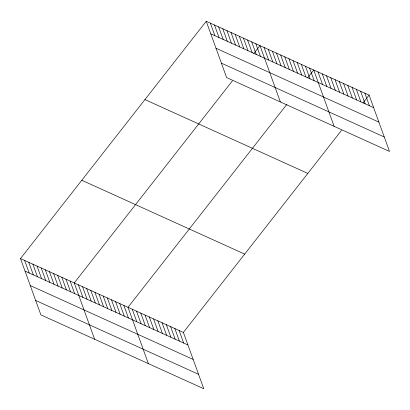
<?xml version="1.0" encoding="UTF-8"?>
<svg xmlns="http://www.w3.org/2000/svg" width="410" height="410" viewBox="0 0 410 410"><rect width="100%" height="100%" fill="white"/><g stroke="black" fill="none" stroke-linecap="round" stroke-linejoin="round"><path stroke-width="0.61" d="M20.5 258.566L183.383 332.418L203.77 388.736L40.887 314.885L20.5 258.566L206.23 21.264L369.113 95.115L389.5 151.434L226.617 77.582L206.23 21.264M232.398 80.873L74.251 282.936L94.638 339.26M253.851 53.464L259.981 45.633L280.368 101.952M286.918 104.263L128.002 307.31L148.389 363.629M307.603 77.833L313.732 70.002L334.119 126.326M183.383 332.418L341.53 130.354M362.983 102.946L369.113 95.115M210.776 33.82L373.659 107.671M216.003 48.262L378.886 122.113M221.39 63.14L384.272 136.991M144.935 99.574L307.823 173.425M81.79 180.256L244.673 254.108M25.046 271.123L187.929 344.974M30.273 285.565L193.156 359.416M35.66 300.448L198.542 374.299M364.854 93.183L369.4 105.739M360.59 91.251L365.136 103.807M356.331 89.318L360.877 101.875M352.072 87.386L356.618 99.948M347.813 85.454L352.359 98.016M343.554 83.522L348.1 96.083M339.29 81.59L343.836 94.151M335.031 79.663L339.577 92.219M330.773 77.731L335.318 90.287M326.514 75.799L331.06 88.355M322.25 73.867L326.796 86.423M317.991 71.934L322.537 84.491M309.596 68.127L314.142 80.688M305.46 66.256L310.006 78.812M301.329 64.38L305.875 76.936M297.194 62.504L301.739 75.061M293.058 60.629L297.604 73.19M288.922 58.753L293.468 71.314M284.786 56.882L289.332 69.439M280.655 55.007L285.201 67.563M276.519 53.131L281.065 65.687M272.383 51.255L276.929 63.816M268.248 49.379L272.793 61.941M264.112 47.509L268.663 60.065M255.845 43.757L260.391 56.319M251.709 41.881L256.255 54.443M247.573 40.011L252.119 52.567M243.443 38.135L247.988 50.691M239.307 36.259L243.853 48.816M235.171 34.384L239.717 46.945M231.035 32.508L235.581 45.069M226.899 30.637L231.445 43.194M222.768 28.761L227.314 41.318M218.632 26.886L223.178 39.442M214.497 25.01L219.042 37.571M210.361 23.134L214.907 35.696M179.124 330.486L183.67 343.047M174.865 328.553L179.411 341.115M170.606 326.621L175.152 339.183M166.342 324.689L170.888 337.251M162.083 322.762L166.629 335.318M157.824 320.83L162.37 333.386M153.565 318.898L158.111 331.454M149.307 316.966L153.852 329.522M145.043 315.034L149.588 327.595M140.784 313.102L145.33 325.663M136.525 311.169L141.071 323.731M132.266 309.237L136.812 321.799M123.871 305.435L128.417 317.991M119.735 303.559L124.281 316.115M115.599 301.683L120.145 314.244M111.464 299.807L116.01 312.369M107.328 297.937L111.874 310.493M103.197 296.061L107.743 308.617M99.061 294.185L103.607 306.741M94.925 292.309L99.471 304.871M90.789 290.434L95.335 302.995M86.659 288.563L91.204 301.119M82.523 286.687L87.069 299.244M78.387 284.812L82.933 297.368M70.115 281.06L74.661 293.621M65.984 279.189L70.53 291.746M61.849 277.314L66.394 289.87M57.713 275.438L62.258 287.999M53.577 273.562L58.123 286.124M49.441 271.692L53.992 284.248M45.31 269.816L49.856 282.372M41.174 267.94L45.72 280.496M37.038 266.064L41.584 278.626M32.902 264.189L37.448 276.75M28.772 262.318L33.318 274.874M24.636 260.442L29.182 272.998"/></g></svg>
